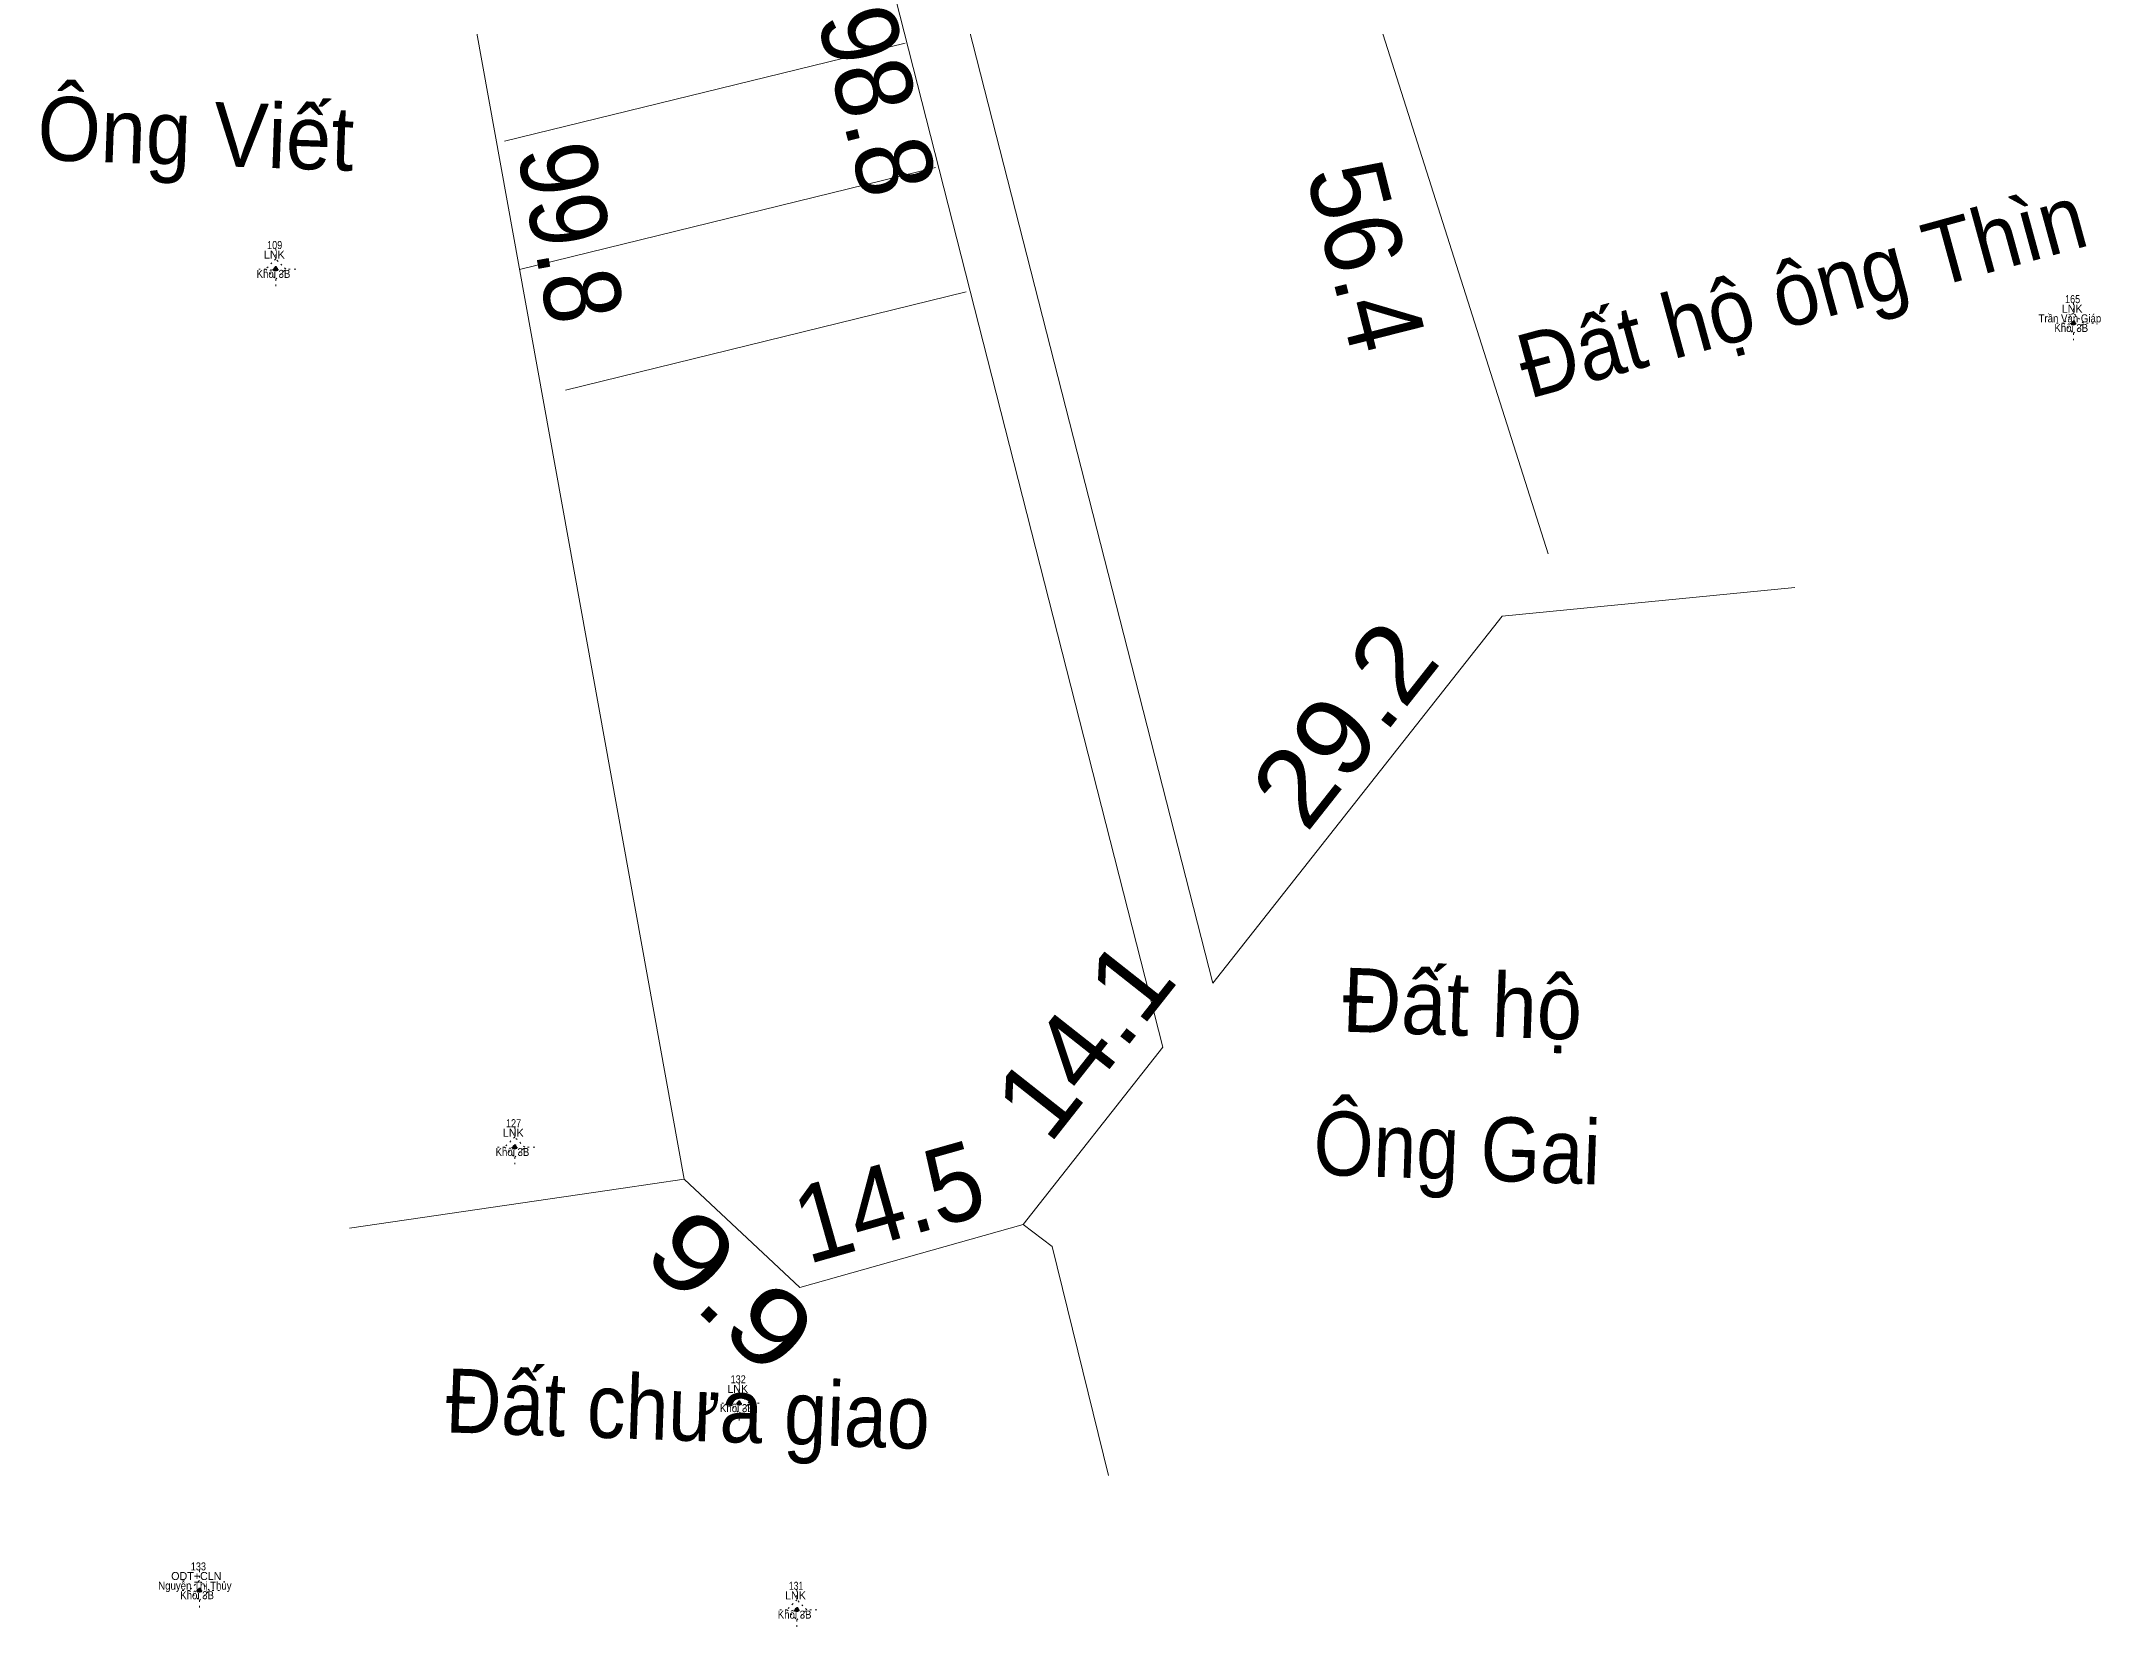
# Model space of a CAD drawing. Header units: metres. Extents: x 551601 to 551776, y 1838098 to 1838359.
# Drawn here: x 551627 to 551755.7, y 1838097.8 to 1838197 of the extents above; entities that cross this region are included whole.
import ezdxf
from ezdxf.enums import TextEntityAlignment as Align

# ---------------------------------------------------------------- set-up
doc = ezdxf.new("R2010")
doc.units = ezdxf.units.M
doc.header["$LTSCALE"] = 0.2
doc.linetypes.add('DOTTED', pattern=[1.5, 0.3, -1.2])
for name, color, linetype, lineweight in [('11', 7, 'DOTTED', 13), ('32', 7, 'Continuous', 13), ('35', 7, 'Continuous', 13)]:
    doc.layers.add(name, color=color, linetype=linetype, lineweight=lineweight)
doc.layers.add('15', color=7, linetype='Continuous')

msp = doc.modelspace()

# ---------------------------------------------------------------- hatches: boundary and pattern name
at = {"layer": '11'}
for points in [[(551641.8298, 1838182.81, 1), (551641.5298, 1838182.81, 1)], [(551754.1498, 1838179.43, 1), (551753.8498, 1838179.43, 1)], [(551656.7598, 1838127.95, 1), (551656.4598, 1838127.95, 1)], [(551670.7798, 1838111.95, 1), (551670.4798, 1838111.95, 1)], [(551637.0598, 1838100.26, 1), (551636.7597, 1838100.26, 1)], [(551674.3898, 1838099.05, 1), (551674.0898, 1838099.05, 1)]]:
    msp.add_hatch(color=256, dxfattribs=at).paths.add_polyline_path(points)

# ---------------------------------------------------------------- linework, layer by layer
for p, q in [((551641.68, 1838184.06), (551641.68, 1838183.44)), ((551641.06, 1838182.81), (551640.43, 1838182.81)), ((551642.93, 1838182.81), (551642.31, 1838182.81)), ((551641.68, 1838182.18), (551641.68, 1838181.56)), ((551754, 1838180.68), (551754, 1838180.06)), ((551753.38, 1838179.43), (551752.75, 1838179.43)), ((551754, 1838178.8), (551754, 1838178.18)), ((551755.25, 1838179.43), (551754.62, 1838179.43)), ((551656.61, 1838129.2), (551656.61, 1838128.58)), ((551655.98, 1838127.95), (551655.36, 1838127.95)), ((551656.61, 1838127.32), (551656.61, 1838126.7)), ((551657.86, 1838127.95), (551657.24, 1838127.95)), ((551670.63, 1838113.2), (551670.63, 1838112.58)), ((551670, 1838111.95), (551669.38, 1838111.95)), ((551671.88, 1838111.95), (551671.26, 1838111.95)), ((551670.63, 1838111.32), (551670.63, 1838110.7)), ((551636.91, 1838101.51), (551636.91, 1838100.88)), ((551636.28, 1838100.26), (551635.66, 1838100.26)), ((551638.16, 1838100.26), (551637.54, 1838100.26)), ((551674.24, 1838100.3), (551674.24, 1838099.68)), ((551636.91, 1838099.64), (551636.91, 1838099.01)), ((551673.62, 1838099.05), (551672.99, 1838099.05)), ((551675.49, 1838099.05), (551674.86, 1838099.05)), ((551674.24, 1838098.42), (551674.24, 1838097.8))]:
    msp.add_line(p, q, dxfattribs=at)
for points in [[(551641.68, 1838183.44), (551641.06, 1838182.81), (551641.68, 1838182.18), (551642.31, 1838182.81)], [(551754, 1838180.06), (551753.38, 1838179.43), (551754, 1838178.8), (551754.62, 1838179.43)], [(551656.61, 1838128.58), (551655.98, 1838127.95), (551656.61, 1838127.32), (551657.24, 1838127.95)], [(551670.63, 1838112.58), (551670, 1838111.95), (551670.63, 1838111.32), (551671.26, 1838111.95)], [(551636.91, 1838100.88), (551636.28, 1838100.26), (551636.91, 1838099.64), (551637.54, 1838100.26)], [(551674.24, 1838099.68), (551673.62, 1838099.05), (551674.24, 1838098.42), (551674.86, 1838099.05)]]:
    msp.add_lwpolyline(points, close=True, dxfattribs=at)
for centre in [(551641.6798, 1838182.81), (551753.9998, 1838179.43), (551656.6098, 1838127.95), (551670.6298, 1838111.95), (551636.9097, 1838100.26), (551674.2398, 1838099.05)]:
    msp.add_circle(centre, 0.15, dxfattribs=at)
at = {"layer": '32'}
for p, q in [((551702.3, 1838224.43), (551721.18, 1838165.01)), ((551700.22, 1838138.19), (551678.52, 1838223.22)), ((551697.11, 1838134.19), (551675.18, 1838220.21))]:
    msp.add_line(p, q, dxfattribs=at)
at = {"layer": '35'}
for p, q in [((551651.31, 1838213.83), (551667.19, 1838125.96)), ((551655.98, 1838190.79), (551681.01, 1838196.93)), ((551656.92, 1838182.78), (551682.91, 1838189.16)), ((551659.79, 1838175.25), (551684.82, 1838181.39)), ((551718.3, 1838161.12), (551736.58, 1838162.92)), ((551700.22, 1838138.19), (551718.3, 1838161.12)), ((551688.37, 1838123.13), (551697.11, 1838134.19)), ((551667.19, 1838125.96), (551663.25, 1838125.36)), ((551646.3, 1838122.89), (551663.25, 1838125.36))]:
    msp.add_line(p, q, dxfattribs=at)
for points in [[(551667.19, 1838125.96), (551674.43, 1838119.18), (551688.37, 1838123.13)], [(551693.72, 1838107.44), (551690.2, 1838121.75), (551688.37, 1838123.13)]]:
    msp.add_lwpolyline(points, dxfattribs=at)

# ---------------------------------------------------------------- texts
at = {"layer": '15'}
for s, p in [('LNK', (551641.595, 1838183.46)), ('.', (551641.7121, 1838182.86)), ('LNK', (551753.915, 1838180.08)), ('LNK', (551656.525, 1838128.6)), ('.', (551656.6421, 1838128)), ('LNK', (551670.545, 1838112.6)), ('.', (551670.6621, 1838112)), ('ODT+CLN', (551636.72, 1838100.91)), ('LNK', (551674.155, 1838099.7)), ('.', (551674.2721, 1838099.1))]:
    msp.add_text(s, height=0.5, dxfattribs=at).set_placement(p, align=Align.CENTER)
for s, width, p in [('109', 0.85, (551641.615, 1838184.06)), ('Khối 3B', 0.9, (551641.54, 1838182.26)), ('165', 0.85, (551753.945, 1838180.68)), ('Trần Văn Giáp', 0.9, (551753.775, 1838179.48)), ('Khối 3B', 0.9, (551753.86, 1838178.88)), ('127', 0.85, (551656.54, 1838129.2)), ('Khối 3B', 0.9, (551656.47, 1838127.4)), ('132', 0.85, (551670.575, 1838113.2)), ('Khối 3B', 0.9, (551670.49, 1838111.4)), ('133', 0.85, (551636.85, 1838101.51)), ('Nguyễn Thị Thủy', 0.9, (551636.63, 1838100.31)), ('Khối 3B', 0.9, (551636.77, 1838099.71)), ('131', 0.8, (551674.19, 1838100.3)), ('Khối 3B', 0.9, (551674.1, 1838098.5))]:
    msp.add_text(s, height=0.5, dxfattribs=dict(at, width=width)).set_placement(p, align=Align.CENTER)
at = {"layer": '35'}
for s, height, rotation, width, p in [('98.8', 4.8, 284.308, 0.95, (551676.947, 1838192.7381)), ('Ông Viết', 4, 358, 0.95, (551636.6202, 1838189.2899)), ('99.8', 4.8, 280.231, 0.9, (551657.7623, 1838184.6763)), ('56.4', 4.8, 284.199, 0.95, (551707.4955, 1838183.0487)), ('Đất hộ ông Thìn', 4, 15.326, 0.95, (551737.5464, 1838179.5072)), ('29.2', 4.8, 51.73, 1.1, (551710.3253, 1838152.9036)), ('14.1', 4.8, 51.731, 1.05, (551694.0674, 1838133.1936)), ('Đất hộ', 4, 358, 0.95, (551715.7552, 1838134.914)), ('Ông Gai', 4, 358, 0.9, (551715.4202, 1838125.9292)), ('14.5', 4.8, 15.785, 0.95, (551680.6272, 1838122.2403)), ('9.9', 4.8, 316.765, 1.25, (551668.5011, 1838117.2227)), ('Đất chưa giao', 4, 358, 0.9, (551667.3652, 1838109.6128))]:
    msp.add_text(s, height=height, rotation=rotation, dxfattribs=dict(at, width=width)).set_placement(p, align=Align.CENTER)

doc.saveas('drawing.dxf')
